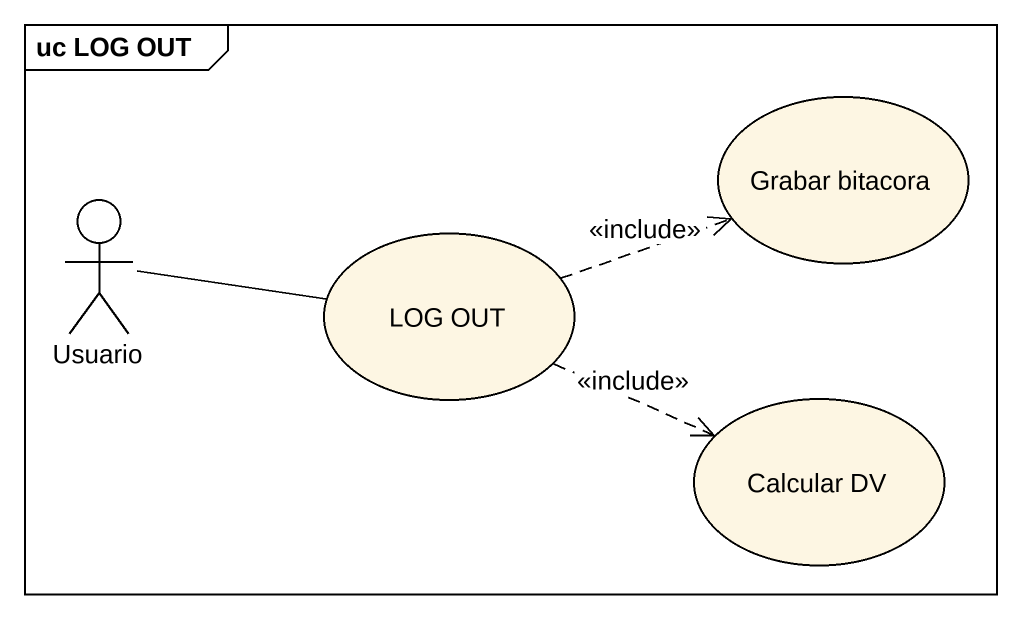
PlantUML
@startuml
mainframe uc LOG OUT
usecase "Grabar bitacora" as Grabar_bitacora
actor Usuario
usecase "LOG OUT" as LOG_OUT
usecase "Calcular DV" as Calcular_DV
Usuario -right- LOG_OUT
LOG_OUT .right.> Grabar_bitacora : <<include>>
LOG_OUT .right.> Calcular_DV : <<include>>
@enduml
